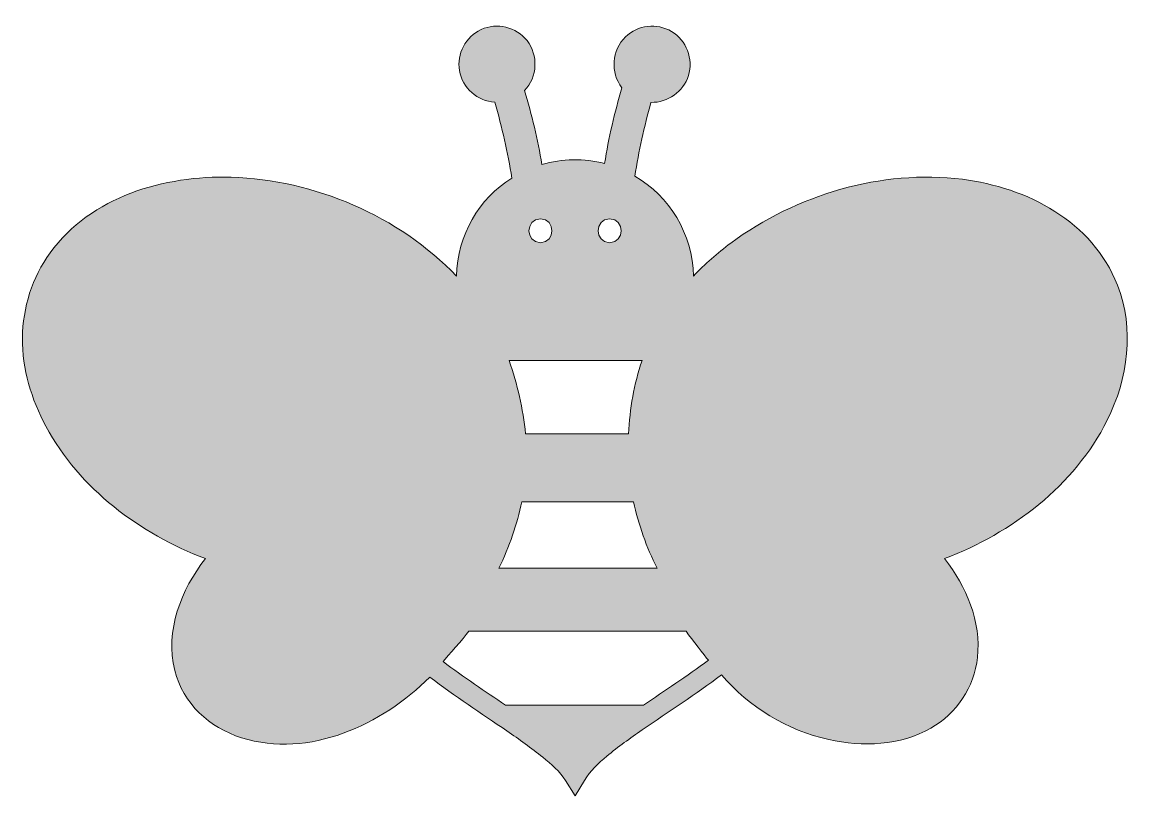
# Model space of a CAD drawing. Header units: inches. Extents: x 0 to 102, y 0 to 71.
import ezdxf

# ---------------------------------------------------------------- set-up
doc = ezdxf.new("R2010")
doc.units = ezdxf.units.IN
doc.header["$MEASUREMENT"] = 0
doc.layers.add('Layer 1', color=7, linetype='Continuous')

msp = doc.modelspace()

# ---------------------------------------------------------------- hatches: boundary and pattern name
at = {"layer": 'Layer 1', "true_color": 0x8585b5}
h = msp.add_hatch(color=163, dxfattribs=at)
h.dxf.hatch_style = 2
edge = h.paths.add_edge_path()
edge.add_spline(control_points=[(86.42, 56.63), (78.97, 57.56), (71.13, 55.21), (65.13, 50.77), (63.9, 49.86), (62.74, 48.85), (61.69, 47.74), (61.62, 51.66), (59.48, 55.07), (56.31, 56.93), (56.65, 59.21), (57.17, 61.48), (57.79, 63.7), (59.34, 63.66), (60.77, 64.68), (61.23, 66.16), (61.7, 67.69), (61.05, 69.39), (59.68, 70.21), (58.34, 71.02), (56.57, 70.81), (55.44, 69.72), (54.18, 68.49), (54.03, 66.45), (55.11, 65.05), (54.45, 62.76), (53.9, 60.44), (53.52, 58.08), (51.63, 58.57), (49.63, 58.54), (47.76, 57.99), (47.38, 60.29), (46.83, 62.56), (46.17, 64.79), (47.36, 66.04), (47.45, 68.02), (46.39, 69.37), (45.4, 70.63), (43.63, 71.06), (42.17, 70.39), (40.75, 69.73), (39.92, 68.16), (40.18, 66.62), (40.45, 65.03), (41.82, 63.8), (43.43, 63.71), (44.09, 61.42), (44.64, 59.1), (44.99, 56.74), (41.99, 54.85), (39.98, 51.53), (39.91, 47.73), (34.61, 53.27), (26.84, 56.59), (19.19, 56.82), (13.06, 57), (6.28, 55.06), (2.54, 49.87), (0.9, 47.6), (0.02, 44.85), (0, 42.05), (-0.02, 39.21), (0.82, 36.42), (2.16, 33.94), (5.25, 28.19), (10.81, 24.07), (16.82, 21.78), (14.59, 18.94), (13.1, 15.14), (14, 11.52), (14.77, 8.46), (17.18, 6.25), (20.14, 5.33), (26.38, 3.38), (33.07, 6.51), (37.45, 10.9), (39.75, 9.15), (42.17, 7.58), (44.55, 5.95), (45.67, 5.18), (46.79, 4.39), (47.84, 3.53), (48.61, 2.91), (49.4, 2.23), (49.94, 1.39), (49.94, 1.39), (50.83, 0), (50.83, 0), (50.83, 0), (51.67, 1.41), (51.67, 1.41), (52.19, 2.28), (52.97, 2.99), (53.73, 3.63), (54.77, 4.5), (55.87, 5.28), (56.98, 6.05), (59.41, 7.73), (61.91, 9.32), (64.27, 11.1), (66.86, 8.13), (70.26, 6.02), (74.13, 5.16), (77.24, 4.47), (80.7, 4.6), (83.52, 6.21), (85.9, 7.57), (87.51, 9.97), (87.81, 12.71), (88.16, 15.99), (86.78, 19.25), (84.78, 21.78), (90.97, 24.14), (96.72, 28.47), (99.73, 34.49), (101.65, 38.33), (102.27, 42.85), (100.67, 46.92), (98.38, 52.76), (92.38, 55.89), (86.42, 56.63)], knot_values=[0, 0, 0, 0, 1, 1, 1, 2, 2, 2, 3, 3, 3, 4, 4, 4, 5, 5, 5, 6, 6, 6, 7, 7, 7, 8, 8, 8, 9, 9, 9, 10, 10, 10, 11, 11, 11, 12, 12, 12, 13, 13, 13, 14, 14, 14, 15, 15, 15, 16, 16, 16, 17, 17, 17, 18, 18, 18, 19, 19, 19, 20, 20, 20, 21, 21, 21, 22, 22, 22, 23, 23, 23, 24, 24, 24, 25, 25, 25, 26, 26, 26, 27, 27, 27, 28, 28, 28, 29, 29, 29, 30, 30, 30, 31, 31, 31, 32, 32, 32, 33, 33, 33, 34, 34, 34, 35, 35, 35, 36, 36, 36, 37, 37, 37, 38, 38, 38, 39, 39, 39, 40, 40, 40, 40], degree=3, periodic=1)
edge = h.paths.add_edge_path()
edge.add_spline(control_points=[(53.99, 50.81), (52.58, 50.81), (52.58, 53), (53.99, 53), (55.4, 53), (55.4, 50.81), (53.99, 50.81)], knot_values=[0, 0, 0, 0, 1, 1, 1, 2, 2, 2, 2], degree=3, periodic=1)
edge = h.paths.add_edge_path()
edge.add_spline(control_points=[(47.63, 50.81), (46.22, 50.81), (46.22, 53), (47.63, 53), (49.04, 53), (49.04, 50.81), (47.63, 50.81)], knot_values=[0, 0, 0, 0, 1, 1, 1, 2, 2, 2, 2], degree=3, periodic=1)
edge = h.paths.add_edge_path()
edge.add_spline(control_points=[(55.73, 33.26), (55.73, 33.26), (46.25, 33.26), (46.25, 33.26), (46.04, 35.54), (45.49, 37.83), (44.74, 39.98), (44.74, 39.98), (56.97, 39.98), (56.97, 39.98), (56.23, 37.82), (55.83, 35.55), (55.73, 33.26)], knot_values=[0, 0, 0, 0, 1, 1, 1, 2, 2, 2, 3, 3, 3, 4, 4, 4, 4], degree=3, periodic=1)
edge = h.paths.add_edge_path()
edge.add_spline(control_points=[(56.19, 27.01), (56.64, 24.9), (57.37, 22.83), (58.35, 20.9), (58.35, 20.9), (43.81, 20.9), (43.81, 20.9), (44.77, 22.88), (45.49, 24.95), (45.91, 27.01), (45.91, 27.01), (56.19, 27.01), (56.19, 27.01)], knot_values=[0, 0, 0, 0, 1, 1, 1, 2, 2, 2, 3, 3, 3, 4, 4, 4, 4], degree=3, periodic=1)
edge = h.paths.add_edge_path()
edge.add_spline(control_points=[(44.4, 8.33), (42.56, 9.58), (40.56, 10.91), (38.67, 12.32), (39.12, 12.83), (40.51, 14.42), (41.04, 15.11), (41.04, 15.11), (61.01, 15.11), (61.01, 15.11), (61.57, 14.35), (62.73, 12.88), (63.07, 12.44), (61.09, 10.99), (59.01, 9.63), (57.11, 8.33), (57.11, 8.33), (44.4, 8.33), (44.4, 8.33)], knot_values=[0, 0, 0, 0, 1, 1, 1, 2, 2, 2, 3, 3, 3, 4, 4, 4, 5, 5, 5, 6, 6, 6, 6], degree=3, periodic=1)

# ---------------------------------------------------------------- linework, layer by layer
at = {"layer": 'Layer 1', "lineweight": 0}
for points, knots in [([(86.42, 56.63), (78.97, 57.56), (71.13, 55.21), (65.13, 50.77), (63.9, 49.86), (62.74, 48.85), (61.69, 47.74), (61.62, 51.66), (59.48, 55.07), (56.31, 56.93), (56.65, 59.21), (57.17, 61.48), (57.79, 63.7), (59.34, 63.66), (60.77, 64.68), (61.23, 66.16), (61.7, 67.69), (61.05, 69.39), (59.68, 70.21), (58.34, 71.02), (56.57, 70.81), (55.44, 69.72), (54.18, 68.49), (54.03, 66.45), (55.11, 65.05), (54.45, 62.76), (53.9, 60.44), (53.52, 58.08), (51.63, 58.57), (49.63, 58.54), (47.76, 57.99), (47.38, 60.29), (46.83, 62.56), (46.17, 64.79), (47.36, 66.04), (47.45, 68.02), (46.39, 69.37), (45.4, 70.63), (43.63, 71.06), (42.17, 70.39), (40.75, 69.73), (39.92, 68.16), (40.18, 66.62), (40.45, 65.03), (41.82, 63.8), (43.43, 63.71), (44.09, 61.42), (44.64, 59.1), (44.99, 56.74), (41.99, 54.85), (39.98, 51.53), (39.91, 47.73), (34.61, 53.27), (26.84, 56.59), (19.19, 56.82), (13.06, 57), (6.28, 55.06), (2.54, 49.87), (0.9, 47.6), (0.02, 44.85), (0, 42.05), (-0.02, 39.21), (0.82, 36.42), (2.16, 33.94), (5.25, 28.19), (10.81, 24.07), (16.82, 21.78), (14.59, 18.94), (13.1, 15.14), (14, 11.52), (14.77, 8.46), (17.18, 6.25), (20.14, 5.33), (26.38, 3.38), (33.07, 6.51), (37.45, 10.9), (39.75, 9.15), (42.17, 7.58), (44.55, 5.95), (45.67, 5.18), (46.79, 4.39), (47.84, 3.53), (48.61, 2.91), (49.4, 2.23), (49.94, 1.39), (49.94, 1.39), (50.83, 0), (50.83, 0), (50.83, 0), (51.67, 1.41), (51.67, 1.41), (52.19, 2.28), (52.97, 2.99), (53.73, 3.63), (54.77, 4.5), (55.87, 5.28), (56.98, 6.05), (59.41, 7.73), (61.91, 9.32), (64.27, 11.1), (66.86, 8.13), (70.26, 6.02), (74.13, 5.16), (77.24, 4.47), (80.7, 4.6), (83.52, 6.21), (85.9, 7.57), (87.51, 9.97), (87.81, 12.71), (88.16, 15.99), (86.78, 19.25), (84.78, 21.78), (90.97, 24.14), (96.72, 28.47), (99.73, 34.49), (101.65, 38.33), (102.27, 42.85), (100.67, 46.92), (98.38, 52.76), (92.38, 55.89), (86.42, 56.63)], [0, 0, 0, 0, 1, 1, 1, 2, 2, 2, 3, 3, 3, 4, 4, 4, 5, 5, 5, 6, 6, 6, 7, 7, 7, 8, 8, 8, 9, 9, 9, 10, 10, 10, 11, 11, 11, 12, 12, 12, 13, 13, 13, 14, 14, 14, 15, 15, 15, 16, 16, 16, 17, 17, 17, 18, 18, 18, 19, 19, 19, 20, 20, 20, 21, 21, 21, 22, 22, 22, 23, 23, 23, 24, 24, 24, 25, 25, 25, 26, 26, 26, 27, 27, 27, 28, 28, 28, 29, 29, 29, 30, 30, 30, 31, 31, 31, 32, 32, 32, 33, 33, 33, 34, 34, 34, 35, 35, 35, 36, 36, 36, 37, 37, 37, 38, 38, 38, 39, 39, 39, 40, 40, 40, 40]), ([(47.63, 50.81), (46.22, 50.81), (46.22, 53), (47.63, 53), (49.04, 53), (49.04, 50.81), (47.63, 50.81)], [0, 0, 0, 0, 1, 1, 1, 2, 2, 2, 2]), ([(53.99, 50.81), (52.58, 50.81), (52.58, 53), (53.99, 53), (55.4, 53), (55.4, 50.81), (53.99, 50.81)], [0, 0, 0, 0, 1, 1, 1, 2, 2, 2, 2]), ([(55.73, 33.26), (55.73, 33.26), (46.25, 33.26), (46.25, 33.26), (46.04, 35.54), (45.49, 37.83), (44.74, 39.98), (44.74, 39.98), (56.97, 39.98), (56.97, 39.98), (56.23, 37.82), (55.83, 35.55), (55.73, 33.26)], [0, 0, 0, 0, 1, 1, 1, 2, 2, 2, 3, 3, 3, 4, 4, 4, 4]), ([(56.19, 27.01), (56.64, 24.9), (57.37, 22.83), (58.35, 20.9), (58.35, 20.9), (43.81, 20.9), (43.81, 20.9), (44.77, 22.88), (45.49, 24.95), (45.91, 27.01), (45.91, 27.01), (56.19, 27.01), (56.19, 27.01)], [0, 0, 0, 0, 1, 1, 1, 2, 2, 2, 3, 3, 3, 4, 4, 4, 4]), ([(44.4, 8.33), (42.56, 9.58), (40.56, 10.91), (38.67, 12.32), (39.12, 12.83), (40.51, 14.42), (41.04, 15.11), (41.04, 15.11), (61.01, 15.11), (61.01, 15.11), (61.57, 14.35), (62.73, 12.88), (63.07, 12.44), (61.09, 10.99), (59.01, 9.63), (57.11, 8.33), (57.11, 8.33), (44.4, 8.33), (44.4, 8.33)], [0, 0, 0, 0, 1, 1, 1, 2, 2, 2, 3, 3, 3, 4, 4, 4, 5, 5, 5, 6, 6, 6, 6])]:
    msp.add_open_spline(points, degree=3, knots=knots, dxfattribs=at)

doc.saveas('drawing.dxf')
